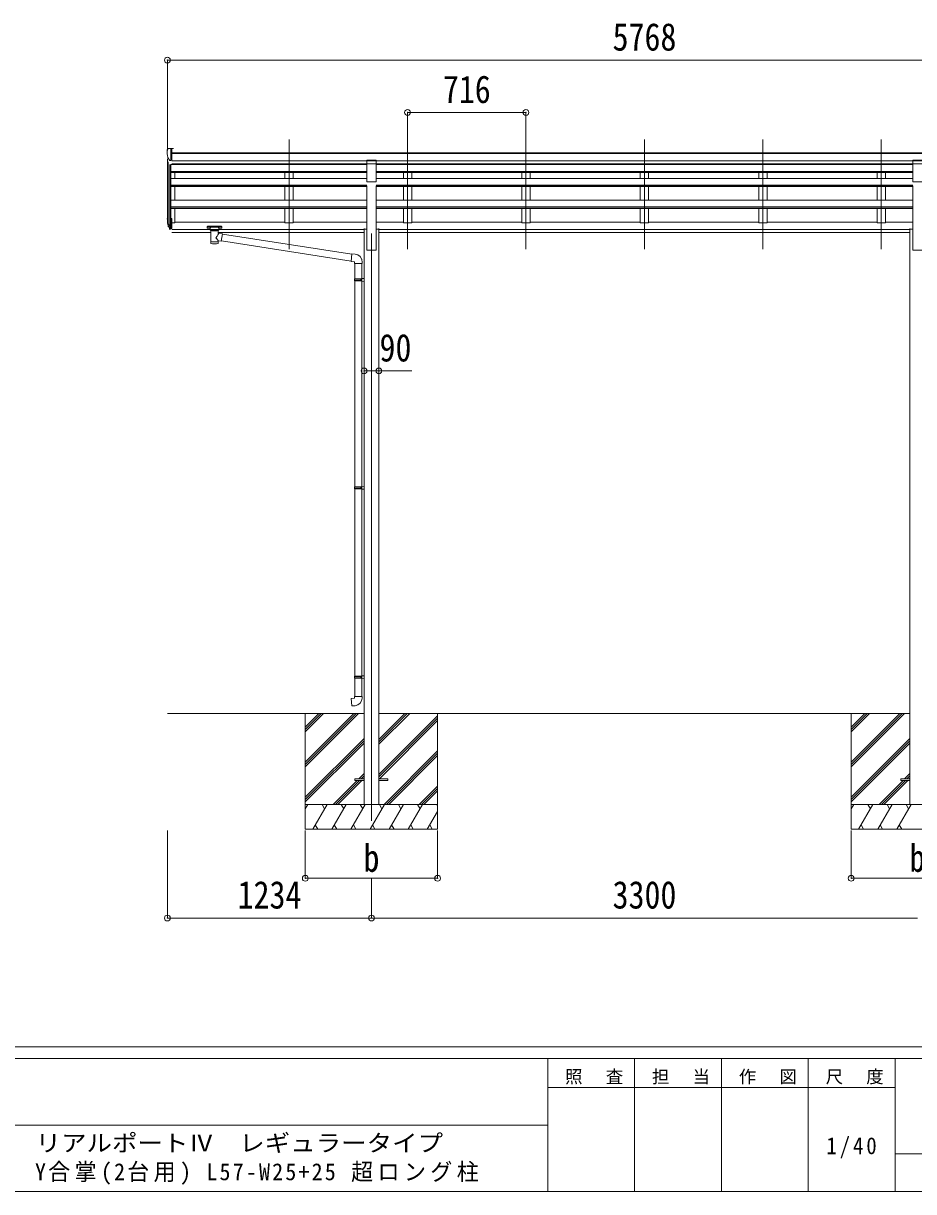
# Model space of a CAD drawing. Units: millimetres at full size. Extents: x -9783 to 33612, y -6828 to 13322.
# Drawn here: x 35 to 5418, y -6828 to 232 of the extents above; entities that cross this region are included whole.
import ezdxf
from ezdxf.enums import TextEntityAlignment as Align

# ---------------------------------------------------------------- set-up
doc = ezdxf.new("R2010")
doc.units = ezdxf.units.MM
doc.header["$LTSCALE"] = 35
doc.header["$PDMODE"] = 32
doc.header["$PDSIZE"] = 35
for name, color, linetype, lineweight in [('0-0_0', 7, 'Continuous', 9), ('0-1_本体', 4, 'Continuous', 9), ('0-2_部品', 7, 'Continuous', 9), ('0-8_PARTS2', 2, 'Continuous', 9), ('0-A_寸法', 6, 'Continuous', 9), ('F-0_240', 7, 'Continuous', 9)]:
    doc.layers.add(name, color=color, linetype=linetype, lineweight=lineweight)
doc.styles.add('ＭＳ ゴシック', font='')
doc.styles.get('ＭＳ ゴシック').set_extended_font_data('MS Gothic')

msp = doc.modelspace()

# ---------------------------------------------------------------- linework, layer by layer
at = {"layer": '0-0_0'}
for p, q in [((906.02, -3938.2), (2094.82, -3938.2)), ((1740.02, -3938.2), (1740.02, -4638.2)), ((1740.02, -4232.37), (2034.2, -3938.2)), ((1740.02, -4246.52), (2048.34, -3938.2)), ((1740.02, -4260.66), (2062.48, -3938.2)), ((1740.02, -4048.53), (1850.35, -3938.2)), ((1740.02, -4034.38), (1836.21, -3938.2)), ((1740.02, -4020.24), (1822.07, -3938.2)), ((2185.22, -4123.83), (2370.85, -3938.2)), ((2185.22, -4109.68), (2356.71, -3938.2)), ((2185.22, -4095.54), (2342.57, -3938.2)), ((2185.22, -3938.2), (5394.82, -3938.2)), ((2185.22, -4307.67), (2540.02, -3952.88)), ((2540.02, -3938.2), (2540.02, -4638.2)), ((5040.02, -3938.2), (5040.02, -4638.2)), ((5040.02, -4232.37), (5334.2, -3938.2)), ((5040.02, -4246.52), (5348.34, -3938.2)), ((5040.02, -4260.66), (5362.48, -3938.2)), ((5040.02, -4048.53), (5150.35, -3938.2)), ((5040.02, -4034.38), (5136.21, -3938.2)), ((5040.02, -4020.24), (5122.07, -3938.2)), ((2185.22, -4321.81), (2540.02, -3967.02)), ((2187.48, -4333.7), (2540.02, -3981.16)), ((1740.02, -4444.5), (2094.82, -4089.71)), ((5040.02, -4444.5), (5394.82, -4089.71)), ((1740.02, -4458.65), (2094.82, -4103.85)), ((1740.02, -4472.79), (2094.82, -4117.99)), ((2216.83, -4488.2), (2540.02, -4165.01)), ((5040.02, -4458.65), (5394.82, -4103.85)), ((5040.02, -4472.79), (5394.82, -4117.99)), ((2230.97, -4488.2), (2540.02, -4179.15)), ((2245.11, -4488.2), (2540.02, -4193.29)), ((2062.96, -4333.7), (2094.82, -4301.84)), ((5362.96, -4333.7), (5394.82, -4301.84)), ((1908.46, -4488.2), (2053.96, -4342.7)), ((1922.6, -4488.2), (2068.1, -4342.7)), ((1936.74, -4488.2), (2082.24, -4342.7)), ((2077.1, -4333.7), (2094.82, -4315.98)), ((2091.24, -4333.7), (2094.82, -4330.12)), ((2428.96, -4488.2), (2540.02, -4377.14)), ((5208.46, -4488.2), (5353.96, -4342.7)), ((5222.6, -4488.2), (5368.1, -4342.7)), ((5236.74, -4488.2), (5382.24, -4342.7)), ((5377.1, -4333.7), (5394.82, -4315.98)), ((5391.24, -4333.7), (5394.82, -4330.12)), ((2443.1, -4488.2), (2540.02, -4391.28)), ((2457.24, -4488.2), (2540.02, -4405.42)), ((2540.02, -4488.2), (1740.02, -4488.2)), ((1740.02, -4515.7), (1755.9, -4488.2)), ((1784.76, -4638.2), (1871.37, -4488.2)), ((1856.37, -4514.18), (1841.37, -4488.2)), ((1900.23, -4638.2), (1986.84, -4488.2)), ((1971.84, -4514.18), (1956.83, -4488.2)), ((2015.7, -4638.2), (2102.31, -4488.2)), ((2087.31, -4514.18), (2072.31, -4488.2)), ((2131.17, -4638.2), (2217.78, -4488.2)), ((2202.78, -4514.18), (2187.78, -4488.19)), ((2246.64, -4638.2), (2333.25, -4488.2)), ((2318.25, -4514.18), (2303.25, -4488.2)), ((2362.12, -4638.2), (2448.72, -4488.2)), ((2418.72, -4488.2), (2433.72, -4514.18)), ((2534.19, -4488.2), (2540.02, -4498.3)), ((5840.02, -4488.2), (5040.02, -4488.2)), ((5040.02, -4515.7), (5055.9, -4488.2)), ((5084.76, -4638.2), (5171.37, -4488.2)), ((5156.37, -4514.18), (5141.37, -4488.2)), ((5200.23, -4638.2), (5286.84, -4488.2)), ((5271.84, -4514.18), (5256.83, -4488.2)), ((5315.7, -4638.2), (5402.31, -4488.2)), ((5387.31, -4514.18), (5372.31, -4488.2)), ((2477.58, -4638.2), (2540.02, -4530.06)), ((1740.02, -4638.2), (2540.02, -4638.2)), ((1799.76, -4612.22), (1814.76, -4638.2)), ((1915.23, -4612.22), (1930.23, -4638.2)), ((2030.7, -4612.22), (2045.7, -4638.2)), ((2146.17, -4612.22), (2161.17, -4638.2)), ((2261.64, -4612.22), (2276.64, -4638.2)), ((2377.11, -4612.22), (2392.11, -4638.2)), ((2492.58, -4612.22), (2507.58, -4638.2)), ((5040.02, -4638.2), (5840.02, -4638.2)), ((5099.76, -4612.22), (5114.76, -4638.2)), ((5215.23, -4612.22), (5230.23, -4638.2)), ((5330.7, -4612.22), (5345.7, -4638.2))]:
    msp.add_line(p, q, dxfattribs=at)
at = {"layer": '0-1_本体'}
for p, q in [((932.52, -549.65), (6647.52, -549.65)), ((932.52, -554.99), (6647.52, -554.99)), ((906.02, -975.38), (906.02, -586.4)), ((910.3, -605.2), (910.3, -997.96)), ((920.02, -620.55), (920.02, -1015.96)), ((926.02, -621.03), (926.02, -971.52)), ((2112.52, -621.57), (926.02, -621.57)), ((932.52, -598.53), (6647.52, -598.53)), ((932.52, -616.19), (6647.52, -616.19)), ((2112.52, -618.57), (932.52, -618.57)), ((951.02, -621.57), (951.02, -618.57)), ((1617.02, -618.65), (1617.02, -620.95)), ((1667.02, -618.65), (1667.02, -620.95)), ((5412.52, -618.57), (2167.52, -618.57)), ((5412.52, -621.57), (2167.52, -621.57)), ((2333.02, -618.65), (2333.02, -620.95)), ((2383.02, -618.65), (2383.02, -620.95)), ((3049.02, -618.65), (3049.02, -621.48)), ((3099.02, -618.65), (3099.02, -621.48)), ((3765.02, -618.57), (3765.02, -621.57)), ((3815.02, -618.57), (3815.02, -621.57)), ((4481.02, -618.57), (4481.02, -621.57)), ((4531.02, -618.57), (4531.02, -621.57)), ((5197.02, -618.57), (5197.02, -621.57)), ((5247.02, -618.57), (5247.02, -621.57)), ((926.02, -663.72), (2112.52, -663.72)), ((926.02, -665.12), (2112.52, -665.12)), ((926.02, -668.9), (2112.52, -668.9)), ((926.02, -704.97), (2112.52, -704.97)), ((951.02, -704.97), (951.02, -668.9)), ((1617.02, -668.9), (1617.02, -704.97)), ((1667.02, -668.9), (1667.02, -704.97)), ((5412.52, -663.72), (2167.52, -663.72)), ((5412.52, -665.12), (2167.52, -665.12)), ((5412.52, -668.9), (2167.52, -668.9)), ((5412.52, -704.97), (2167.52, -704.97)), ((2333.02, -668.9), (2333.02, -704.97)), ((2383.02, -668.9), (2383.02, -704.97)), ((3049.02, -668.9), (3049.02, -704.97)), ((3099.02, -668.9), (3099.02, -704.97)), ((3765.02, -668.9), (3765.02, -704.97)), ((3815.02, -668.9), (3815.02, -704.97)), ((4481.02, -668.9), (4481.02, -704.97)), ((4531.02, -668.9), (4531.02, -704.97)), ((5197.02, -668.9), (5197.02, -704.97)), ((5247.02, -668.9), (5247.02, -704.97)), ((926.02, -745.7), (2112.52, -745.7)), ((926.02, -747.18), (2112.52, -747.18)), ((926.02, -753.98), (2112.52, -753.98)), ((951.02, -837.33), (951.02, -753.98)), ((1617.02, -753.98), (1617.02, -837.03)), ((1667.02, -753.98), (1667.02, -837.03)), ((2112.52, -1138.22), (2112.52, -749.98)), ((5412.52, -745.7), (2167.52, -745.7)), ((5412.52, -747.18), (2167.52, -747.18)), ((2167.52, -1138.22), (2167.52, -749.98)), ((5412.52, -753.98), (2167.52, -753.98)), ((2333.02, -753.98), (2333.02, -837.03)), ((2383.02, -753.98), (2383.02, -837.03)), ((3049.02, -753.98), (3049.02, -837.03)), ((3099.02, -753.98), (3099.02, -837.03)), ((3765.02, -753.98), (3765.02, -837.33)), ((3815.02, -753.98), (3815.02, -837.33)), ((4481.02, -753.98), (4481.02, -837.33)), ((4531.02, -753.98), (4531.02, -837.33)), ((5197.02, -753.98), (5197.02, -837.33)), ((5247.02, -753.98), (5247.02, -837.33)), ((5412.52, -1138.22), (5412.52, -749.98)), ((926.02, -837.33), (2112.52, -837.33)), ((5412.52, -837.33), (2167.52, -837.33)), ((926.02, -876.54), (2112.52, -876.54)), ((926.02, -878.02), (2112.52, -878.02)), ((926.02, -887.68), (2112.52, -887.68)), ((951.02, -973.75), (951.02, -887.68)), ((1617.02, -887.5), (1617.02, -973.75)), ((1667.02, -887.5), (1667.02, -973.75)), ((5412.52, -876.54), (2167.52, -876.54)), ((5412.52, -878.02), (2167.52, -878.02)), ((5412.52, -887.68), (2167.52, -887.68)), ((2333.02, -887.5), (2333.02, -973.75)), ((2383.02, -887.5), (2383.02, -973.75)), ((3049.02, -887.5), (3049.02, -973.75)), ((3099.02, -887.5), (3099.02, -973.75)), ((3765.02, -887.5), (3765.02, -973.75)), ((3815.02, -887.5), (3815.02, -973.75)), ((4481.02, -887.5), (4481.02, -973.75)), ((4531.02, -887.5), (4531.02, -973.75)), ((5197.02, -887.5), (5197.02, -973.75)), ((5247.02, -887.5), (5247.02, -973.75)), ((951.02, -973.73), (932.52, -973.73)), ((951.02, -968.93), (1617.02, -968.93)), ((1667.02, -973.73), (1617.02, -973.73)), ((2112.52, -968.93), (1667.02, -968.93)), ((2333.02, -968.93), (2167.52, -968.93)), ((2383.02, -973.73), (2333.02, -973.73)), ((2383.02, -968.93), (3049.02, -968.93)), ((3099.02, -973.73), (3049.02, -973.73)), ((3099.02, -968.93), (3765.02, -968.93)), ((3815.02, -973.73), (3765.02, -973.73)), ((3815.02, -968.93), (4481.02, -968.93)), ((4531.02, -973.73), (4481.02, -973.73)), ((5197.02, -968.93), (4531.02, -968.93)), ((5247.02, -973.73), (5197.02, -973.73)), ((5247.02, -968.93), (5412.52, -968.93)), ((2094.82, -1013.23), (932.52, -1013.23)), ((2094.82, -1014.61), (932.52, -1014.61)), ((932.52, -1031.79), (1164.02, -1031.79)), ((2094.82, -1031.79), (1218.02, -1031.79)), ((2094.82, -1008.2), (2094.82, -4488.2)), ((2094.82, -1011.84), (2112.52, -1011.84)), ((2167.52, -1011.84), (2185.22, -1011.84)), ((2185.22, -1008.2), (2185.22, -4488.2)), ((5394.82, -1013.23), (2185.22, -1013.23)), ((5394.82, -1014.61), (2185.22, -1014.61)), ((5394.82, -1031.79), (2185.22, -1031.79)), ((5394.82, -1008.2), (5394.82, -4488.2)), ((5394.82, -1011.84), (5412.52, -1011.84)), ((2112.52, -1138.22), (2167.52, -1138.22)), ((5412.52, -1138.22), (5467.52, -1138.22))]:
    msp.add_line(p, q, dxfattribs=at)
at = {"layer": '0-2_部品'}
for p, q in [((904.02, -532.9), (904.02, -533.53)), ((910.93, -524.1), (906.86, -529.91)), ((914.02, -523.53), (911.69, -523.67)), ((914.02, -523.53), (932.52, -523.53)), ((926.02, -596.52), (926.02, -523.53)), ((932.52, -523.53), (942.52, -523.62)), ((932.52, -595.52), (932.52, -523.53)), ((942.52, -525.13), (942.52, -523.62)), ((918.39, -594.7), (909.12, -578.64)), ((926.02, -596.52), (920.81, -596.2)), ((932.52, -595.52), (926.02, -595.52)), ((2112.52, -593.77), (2167.52, -593.77)), ((2112.52, -725.47), (2112.52, -593.77)), ((2167.52, -725.47), (2167.52, -593.77)), ((5412.52, -593.77), (5467.52, -593.77)), ((5412.52, -725.47), (5412.52, -593.77)), ((2112.52, -725.47), (2167.52, -725.47)), ((5412.52, -725.47), (5467.52, -725.47)), ((908.41, -973.05), (918.58, -992.22)), ((919.59, -990.97), (909.83, -972.55)), ((926.02, -947.01), (926.02, -1008.89)), ((932.52, -947.01), (926.02, -947.01)), ((932.52, -985.32), (926.02, -985.32)), ((932.52, -947.01), (932.52, -1008.07)), ((911, -989.9), (918.58, -1007.39)), ((926.02, -991.72), (920.88, -991.72)), ((926.02, -993.72), (921.17, -993.72)), ((926.02, -1008.89), (921.17, -1008.89)), ((932.52, -990.72), (926.02, -990.72)), ((932.52, -1008.07), (926.02, -1008.07)), ((1147.52, -995.16), (1147.52, -1005.92)), ((1147.52, -995.36), (1147.52, -996.9)), ((1149.52, -994.5), (1232.52, -994.5)), ((1149.52, -996.68), (1232.52, -996.68)), ((1149.52, -1006.59), (1164.02, -1006.59)), ((1164.02, -1013.4), (1164.02, -1003.12)), ((1168.12, -1017.9), (1168.1, -1098.19)), ((1213.92, -1035.47), (1213.92, -1017.88)), ((1239.14, -1039.38), (1213.92, -1035.46)), ((1218.02, -1013.4), (1218.02, -1003.12)), ((1218.02, -1006.59), (1232.52, -1006.59)), ((1239.14, -1039.38), (1232.12, -1084.64)), ((1234.52, -995.16), (1234.52, -1005.92)), ((2020.73, -1162.69), (1238.83, -1041.39)), ((1213.94, -1098.19), (1213.92, -1081.56)), ((1213.92, -1081.81), (1232.12, -1084.64)), ((2017.06, -1204.63), (1232.39, -1082.89)), ((2041.74, -1162.51), (2020.9, -1160.69)), ((2080.82, -1193.74), (2080.82, -1194.07)), ((2036.82, -1218.25), (2082.82, -1218.25)), ((2038.82, -1218.25), (2038.82, -1312.25)), ((2080.82, -1218.25), (2080.82, -1309.69)), ((2082.82, -1218.25), (2082.82, -1207.34)), ((2036.82, -1314.25), (2037.82, -1312.25)), ((2036.82, -1314.25), (2080.82, -1314.25)), ((2036.82, -1314.25), (2036.82, -1322.25)), ((2036.82, -1322.25), (2080.82, -1322.25)), ((2036.82, -1322.25), (2037.82, -1324.25)), ((2037.82, -1312.25), (2080.82, -1312.25)), ((2037.82, -1324.25), (2080.82, -1324.25)), ((2038.82, -1324.25), (2038.82, -2568.44)), ((2076.34, -1314.25), (2075.91, -1312.25)), ((2078.82, -1309.75), (2094.82, -1309.28)), ((2078.82, -1311.75), (2078.82, -1309.75)), ((2078.82, -1311.75), (2080.82, -1311.75)), ((2078.82, -1326.75), (2078.82, -1324.75)), ((2078.82, -1326.75), (2094.82, -1327.22)), ((2080.82, -1326.81), (2080.82, -2565.88)), ((2094.82, -1309.28), (2094.82, -1327.22)), ((2036.82, -2570.44), (2037.82, -2568.44)), ((2036.82, -2570.44), (2080.82, -2570.44)), ((2036.82, -2570.44), (2036.82, -2578.44)), ((2036.82, -2578.44), (2080.82, -2578.44)), ((2036.82, -2578.44), (2037.82, -2580.44)), ((2037.82, -2568.44), (2080.82, -2568.44)), ((2037.82, -2580.44), (2080.82, -2580.44)), ((2038.82, -2580.44), (2038.82, -3713.6)), ((2076.34, -2570.44), (2075.91, -2568.44)), ((2078.82, -2565.94), (2094.82, -2565.47)), ((2078.82, -2567.94), (2078.82, -2565.94)), ((2078.82, -2567.94), (2080.82, -2567.94)), ((2078.82, -2582.94), (2078.82, -2580.94)), ((2078.82, -2582.94), (2094.82, -2583.41)), ((2080.82, -2583), (2080.82, -3711.04)), ((2094.82, -2565.47), (2094.82, -2583.41)), ((2036.82, -3715.6), (2037.82, -3713.6)), ((2036.82, -3715.6), (2080.82, -3715.6)), ((2036.82, -3715.6), (2036.82, -3723.6)), ((2036.82, -3723.6), (2080.82, -3723.6)), ((2036.82, -3723.6), (2037.82, -3725.6)), ((2037.82, -3713.6), (2080.82, -3713.6)), ((2037.82, -3725.6), (2080.82, -3725.6)), ((2038.82, -3725.6), (2038.82, -3835.6)), ((2076.34, -3715.6), (2075.91, -3713.6)), ((2078.82, -3711.1), (2094.82, -3710.63)), ((2078.82, -3713.1), (2078.82, -3711.1)), ((2078.82, -3713.1), (2080.82, -3713.1)), ((2078.82, -3728.1), (2078.82, -3726.1)), ((2078.82, -3728.1), (2094.82, -3728.57)), ((2080.82, -3728.16), (2080.82, -3835.6)), ((2094.82, -3710.63), (2094.82, -3728.57)), ((2036.82, -3835.6), (2082.82, -3835.6)), ((2036.82, -3845.6), (2036.82, -3835.6)), ((2082.82, -3835.6), (2082.82, -3846.52))]:
    msp.add_line(p, q, dxfattribs=at)
at = {"layer": '0-2_部品', "color": 4}
for p, q in [((2040.02, -4333.7), (2040.02, -4342.7)), ((2094.82, -4333.7), (2040.02, -4333.7)), ((2094.82, -4342.7), (2040.02, -4342.7)), ((2239.62, -4333.7), (2184.82, -4333.7)), ((5340.02, -4333.7), (5340.02, -4342.7)), ((5394.82, -4333.7), (5340.02, -4333.7)), ((5394.82, -4342.7), (5340.02, -4342.7))]:
    msp.add_line(p, q, dxfattribs=at)
at = {"layer": '0-2_部品'}
for points in [[(1147.52, -995.16), (1147.56, -994.97), (1147.64, -994.83), (1147.74, -994.74), (1147.84, -994.68), (1147.96, -994.63), (1148.25, -994.57), (1148.74, -994.52), (1149.28, -994.5), (1149.52, -994.5)], [(1147.52, -1005.92), (1147.56, -1006.12), (1147.64, -1006.26), (1147.74, -1006.35), (1147.84, -1006.41), (1147.96, -1006.46), (1148.25, -1006.52), (1148.74, -1006.57), (1149.28, -1006.59), (1149.52, -1006.59)], [(1164.06, -1013.34), (1164.03, -1013.69), (1164.28, -1014.65), (1164.8, -1015.54), (1165.6, -1016.37), (1166.72, -1017.17), (1168.12, -1017.9)], [(1213.92, -1017.88), (1214.15, -1017.79), (1215.51, -1017.06), (1216.62, -1016.21), (1217.38, -1015.34), (1217.84, -1014.44), (1218.01, -1013.56)], [(1232.52, -994.5), (1232.87, -994.5), (1233.4, -994.53), (1233.85, -994.58), (1234.15, -994.66), (1234.32, -994.76), (1234.44, -994.9), (1234.51, -995.07), (1234.52, -995.16)], [(1232.52, -1006.59), (1232.87, -1006.58), (1233.4, -1006.56), (1233.85, -1006.51), (1234.15, -1006.43), (1234.32, -1006.33), (1234.44, -1006.19), (1234.51, -1006.01), (1234.52, -1005.92)], [(2020.9, -1160.69), (2016.89, -1206.51), (2036.82, -1208.25), (2036.82, -1218.25)], [(2076.34, -1314.25), (2076.34, -1322.25), (2075.91, -1324.25)], [(2078.82, -1324.75), (2080.82, -1324.75), (2080.82, -1311.75)], [(2076.34, -2570.44), (2076.34, -2578.44), (2075.91, -2580.44)], [(2078.82, -2580.94), (2080.82, -2580.94), (2080.82, -2567.94)], [(2076.34, -3715.6), (2076.34, -3723.6), (2075.91, -3725.6)], [(2078.82, -3726.1), (2080.82, -3726.1), (2080.82, -3713.1)], [(2041.74, -3891.35), (2020.9, -3893.17), (2016.89, -3847.34), (2036.82, -3845.6)]]:
    msp.add_lwpolyline(points, dxfattribs=at)
at = {"layer": '0-2_部品', "color": 4}
msp.add_lwpolyline([(2239.62, -4333.7), (2239.62, -4342.7), (2184.82, -4342.7)], dxfattribs=at)
at = {"layer": '0-2_部品'}
for centre, radius, start, end in [((907.02, -532.9), 3, 93, 180), ((1106.02, -533.53), 202, 180, 192.90261), ((911.75, -524.67), 1, 93.5, 145), ((920.99, -593.2), 3, 210, 266.5), ((994.68, -950.88), 89.07, 174.49576, 194.41188), ((993.97, -946.6), 88.05, 177.22392, 197.21071), ((1039.24, -953.83), 133.22, 183.27987, 195.71302), ((921.17, -990.72), 3, 210, 270), ((921.17, -1005.89), 3, 210, 270), ((920.88, -990.22), 1.5, 210, 270), ((2037.82, -1207.34), 45, 0, 85), ((2037.82, -3846.52), 45, 275, 0)]:
    msp.add_arc(centre, radius, start, end, dxfattribs=at)
for centre, major_axis, ratio, start_param, end_param in [((1149.52, -996.9), (2, 0), 0.109601, 1.5707963, 3.1415927), ((1191.02, -1003.12), (27, 0), 0.122176, 6.2831853, 9.424778), ((1191.03, -1018.35), (-22.91, 0.42), 0.072511, 0.0008029, 1.5715993), ((1191.03, -1019.97), (-22.91, 0.42), 0.072511, 0.0008029, 1.5715993), ((1191.01, -1018.35), (22.92, 0.42), 0.07247, 4.71158, 6.2823764), ((1191.01, -1019.97), (22.92, 0.42), 0.07247, 4.71158, 6.2823764), ((1191.02, -1062.01), (-22.81, -26.62), 0.234429, 1.6855472, 3.1268519), ((1202.02, -1013.4), (16, 0), 0.361356, 6.2636979, 6.2831853), ((1232.52, -996.9), (2, 0), 0.109601, 0, 1.5707963), ((1191.02, -1098.19), (22.92, 0), 0.101955, 3.1415499, 6.2833984), ((1191.02, -1085.75), (22.91, 0), 0.122865, 3.1415927, 6.2831853), ((1193.57, -1059.36), (20.32, -22.25), 0.045535, 0.0389954, 1.3075346)]:
    msp.add_ellipse(centre, major_axis=major_axis, ratio=ratio, start_param=start_param, end_param=end_param, dxfattribs=at)
at = {"layer": '0-8_PARTS2'}
for p, q in [((1642.02, -1131.99), (1642.02, -469.47)), ((2358.02, -1131.99), (2358.02, -469.47)), ((3074.02, -1131.99), (3074.02, -469.47)), ((3790.02, -1131.99), (3790.02, -469.47)), ((4506.02, -1131.99), (4506.02, -469.47)), ((5222.02, -1131.99), (5222.02, -469.47)), ((2140.02, -1038.2), (2140.02, -4588.2))]:
    msp.add_line(p, q, dxfattribs=at)
at = {"layer": '0-A_寸法'}
for p, q in [((906.02, 10.16), (6674.02, 10.16)), ((906.02, 10.16), (906.02, -535.46)), ((2358.02, -306.46), (3074.02, -306.46)), ((2358.02, -306.46), (2358.02, -535.46)), ((3074.02, -306.46), (3074.02, -535.46)), ((2094.82, -1868.38), (2184.82, -1868.38)), ((2184.82, -1868.38), (2384.82, -1868.38)), ((906.02, -5174.56), (906.02, -4645.62)), ((1740.02, -4934.58), (1740.02, -4645.62)), ((2540.02, -4934.58), (2540.02, -4645.62)), ((5040.02, -4934.58), (5040.02, -4645.62)), ((1740.02, -4934.58), (2540.02, -4934.58)), ((2140.02, -5174.56), (2140.02, -4934.58)), ((5040.02, -4934.58), (5840.02, -4934.58)), ((906.02, -5174.56), (2140.02, -5174.56)), ((2140.02, -5174.56), (5440.02, -5174.56))]:
    msp.add_line(p, q, dxfattribs=at)
for p in [(906.02, 10.16), (2358.02, -306.46), (3074.02, -306.46), (2094.82, -1868.38), (2184.82, -1868.38), (1740.02, -4934.58), (2540.02, -4934.58), (5040.02, -4934.58), (906.02, -5174.56), (2140.02, -5174.56)]:
    msp.add_point(p, dxfattribs=at)
at = {"layer": 'F-0_240', "color": 5}
for p, q in [((-9783.03, -5953.1), (9396.97, -5953.1)), ((-9783.03, -6023.1), (6285.75, -6023.1)), ((3205.75, -6023.1), (3205.75, -6828.1)), ((3730.75, -6023.1), (3730.75, -6828.1)), ((4255.75, -6023.1), (4255.75, -6828.1)), ((4780.75, -6023.1), (4780.75, -6828.1)), ((5305.75, -6023.1), (5305.75, -6828.1)), ((3205.75, -6198.1), (5305.75, -6198.1)), ((-3969.25, -6425.6), (3205.75, -6425.6)), ((5305.75, -6600.6), (6285.75, -6600.6)), ((-9783.03, -6828.1), (9396.97, -6828.1))]:
    msp.add_line(p, q, dxfattribs=at)

# ---------------------------------------------------------------- texts
at = {"layer": '0-8_PARTS2', "color": 7, "style": 'ＭＳ ゴシック', "width": 0.85}
for s, p in [('5768', (3597.52, 17.16)), ('716', (2571.64, -299.46)), ('90', (2188.57, -1861.38)), ('1234', (1330.52, -5167.56)), ('3300', (3597.52, -5167.56))]:
    msp.add_text(s, height=166.8, dxfattribs=at).set_placement(p, align=Align.BOTTOM_LEFT)
at = {"layer": '0-A_寸法', "color": 7, "style": 'ＭＳ ゴシック', "width": 0.85}
for p in [(2091.89, -4945.08), (5391.89, -4945.08)]:
    msp.add_text('b', height=166.8, dxfattribs=at).set_placement(p, align=Align.BOTTOM_LEFT)
at = {"layer": 'F-0_240', "style": 'ＭＳ ゴシック', "width": 1.1}
msp.add_text('リアルポートⅣ\u3000レギュラータイプ', height=102.6, dxfattribs=at).set_placement((109.35, -6616.22), align=Align.BOTTOM_LEFT)
at = {"layer": 'F-0_240', "attachment_point": 7, "style": 'ＭＳ ゴシック'}
for s, insert, char_height in [('\\T1.17;照\u3000査', (3310.76, -6180.6), 76.98), ('\\T1.17;担\u3000当', (3835.76, -6180.6), 76.98), ('\\T1.17;作\u3000図', (4360.75, -6180.6), 76.98), ('\\T1.17;尺\u3000度', (4885.76, -6180.6), 76.98), ('\\T1.28;\\W0.9;1/40', (4890.13, -6626.85), 102.6), ('\\T1.2;\\W0.95;Y合掌(2台用)\\~L57-W25+25\\~超ロング柱', (105.77, -6786.55), 102.6)]:
    msp.add_mtext(s, dxfattribs=dict(at, insert=insert, char_height=char_height))

doc.saveas('drawing.dxf')
